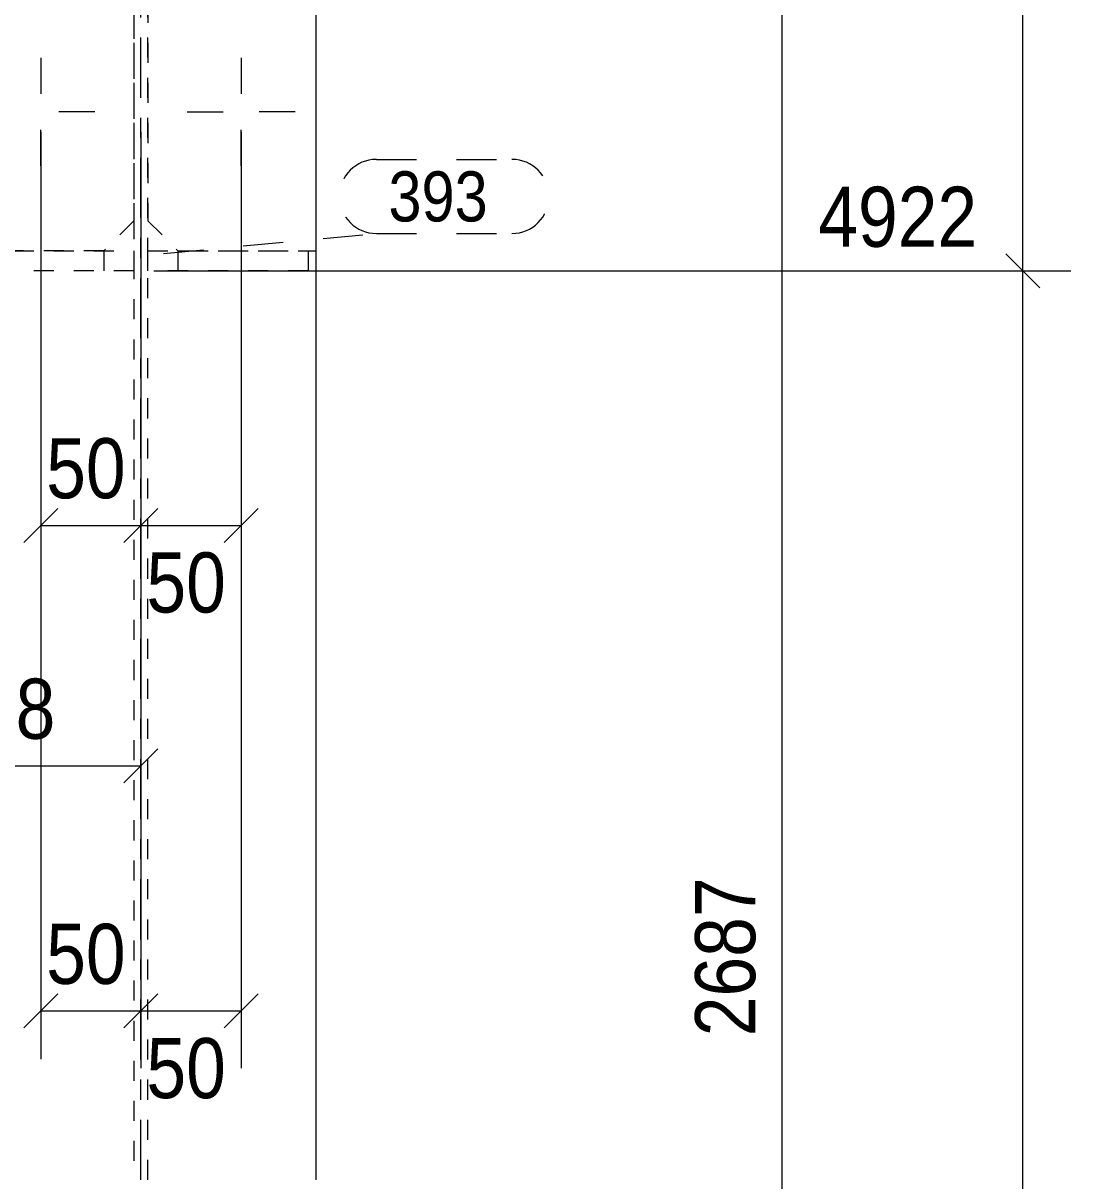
# Model space of a CAD drawing. Header units: millimetres. Extents: x 2 to 579, y 1 to 405.
# Drawn here: x 94.8 to 147.1, y 248.1 to 305.9 of the extents above; entities that cross this region are included whole.
import ezdxf

# ---------------------------------------------------------------- set-up
doc = ezdxf.new("R2010")
doc.units = ezdxf.units.MM
for name, pattern in [('XKITLINE00', [0]), ('XKITLINE01', [4, 1, -1, 1, -1]), ('XKITLINE02', [4, 2, -2]), ('XKITLINE03', [6, 3, -1, 1, -1])]:
    doc.linetypes.add(name, pattern=pattern)
for name, color, linetype, lineweight in [('Bolt', 3, 'Continuous', 0), ('Dimensions', 7, 'Continuous', 0), ('Part', 2, 'Continuous', 0), ('PartMark', 7, 'Continuous', 0)]:
    doc.layers.add(name, color=color, linetype=linetype, lineweight=lineweight)
doc.styles.add('ARIAL', font='ARIAL.TTF')

# ---------------------------------------------------------------- blocks, each defined once
blk = doc.blocks.new('*A16')
at = {"layer": 'Bolt', "color": 3, "linetype": 'XKITLINE00', "lineweight": 0}
for p, q in [((95.686, 304.179), (95.686, 302.381)), ((105.686, 304.179), (105.686, 302.381)), ((98.386, 301.479), (96.588, 301.479)), ((102.986, 301.479), (104.784, 301.479)), ((108.386, 301.479), (106.588, 301.479)), ((95.686, 298.779), (95.686, 300.577)), ((105.686, 298.779), (105.686, 300.577))]:
    blk.add_line(p, q, dxfattribs=at)
blk = doc.blocks.new('*A21')
at = {"layer": 'Part', "color": 7, "linetype": 'XKITLINE03', "lineweight": 0}
blk.add_line((100.686, 248.183), (100.686, 370.396), dxfattribs=at)
at = {"layer": 'Part', "color": 7, "linetype": 'XKITLINE01', "lineweight": 0}
for p, q in [((100.336, 362.125), (100.336, 248.183)), ((101.036, 248.183), (101.036, 362.125))]:
    blk.add_line(p, q, dxfattribs=at)
at = {"layer": 'Part', "color": 2, "linetype": 'XKITLINE00', "lineweight": 0}
blk.add_line((109.436, 248.183), (109.436, 358.55), dxfattribs=at)
blk = doc.blocks.new('*A22')
at = {"layer": 'Part', "color": 7, "linetype": 'XKITLINE01', "lineweight": 0}
for p, q in [((101.036, 294.543), (109.036, 294.543)), ((101.036, 293.543), (101.036, 294.543)), ((102.536, 294.543), (102.536, 293.543)), ((109.036, 294.543), (109.036, 293.543)), ((109.036, 293.543), (101.036, 293.543))]:
    blk.add_line(p, q, dxfattribs=at)
blk = doc.blocks.new('*A23')
at = {"layer": 'Part', "color": 7, "linetype": 'XKITLINE01', "lineweight": 0}
for p, q in [((92.336, 293.543), (92.336, 294.543)), ((92.336, 294.543), (100.336, 294.543)), ((98.836, 294.543), (98.836, 293.543)), ((100.336, 294.543), (100.336, 293.543)), ((100.336, 293.543), (92.336, 293.543))]:
    blk.add_line(p, q, dxfattribs=at)
blk = doc.blocks.new('*A26')
at = {"layer": 'Part', "color": 7, "linetype": 'XKITLINE01', "lineweight": 0}
for p, q in [((109.436, 294.543), (109.436, 360.422)), ((101.036, 358.922), (101.036, 296.043)), ((101.036, 296.043), (102.536, 294.543)), ((102.536, 294.543), (109.436, 294.543))]:
    blk.add_line(p, q, dxfattribs=at)
blk = doc.blocks.new('*A27')
at = {"layer": 'Part', "color": 7, "linetype": 'XKITLINE01', "lineweight": 0}
for p, q in [((100.335, 358.922), (100.335, 296.043)), ((100.335, 296.043), (98.835, 294.543)), ((98.835, 294.543), (91.935, 294.543))]:
    blk.add_line(p, q, dxfattribs=at)
blk = doc.blocks.new('*A72')
at = {"layer": 'Dimensions', "color": 7, "linetype": 'XKITLINE00', "lineweight": 0}
for p, q in [((86.935, 303.901), (86.935, 266.443)), ((100.686, 300.479), (100.686, 266.443)), ((87.784, 269.692), (86.087, 267.995)), ((101.534, 269.692), (99.837, 267.995)), ((86.935, 268.843), (100.686, 268.843))]:
    blk.add_line(p, q, dxfattribs=at)
at = {"layer": 'Dimensions', "color": 3}
for p in [(86.935, 268.843), (100.686, 268.843)]:
    blk.add_point(p, dxfattribs=at)
at = {"layer": 'Dimensions', "color": 3, "style": 'ARIAL', "width": 0.85}
blk.add_text('138', height=3, dxfattribs=at).set_placement((90.473, 270.193))
blk = doc.blocks.new('*A73')
at = {"layer": 'Dimensions', "color": 7, "linetype": 'XKITLINE00', "lineweight": 0}
for p, q in [((95.686, 300.479), (95.686, 254.21)), ((100.686, 300.479), (100.686, 254.21)), ((96.534, 257.459), (94.837, 255.762)), ((101.534, 257.459), (99.837, 255.762)), ((95.686, 256.61), (100.686, 256.61))]:
    blk.add_line(p, q, dxfattribs=at)
at = {"layer": 'Dimensions', "color": 3}
for p in [(95.686, 256.61), (100.686, 256.61)]:
    blk.add_point(p, dxfattribs=at)
at = {"layer": 'Dimensions', "color": 3, "style": 'ARIAL', "width": 0.85}
blk.add_text('50', height=3, dxfattribs=at).set_placement((95.961, 257.96))
blk = doc.blocks.new('*A74')
at = {"layer": 'Dimensions', "color": 7, "linetype": 'XKITLINE00', "lineweight": 0}
for p, q in [((100.686, 300.479), (100.686, 253.76)), ((105.686, 300.479), (105.686, 253.76)), ((101.534, 257.459), (99.837, 255.762)), ((106.534, 257.459), (104.837, 255.762)), ((100.686, 256.61), (105.686, 256.61))]:
    blk.add_line(p, q, dxfattribs=at)
at = {"layer": 'Dimensions', "color": 3}
for p in [(100.686, 256.61), (105.686, 256.61)]:
    blk.add_point(p, dxfattribs=at)
at = {"layer": 'Dimensions', "color": 3, "style": 'ARIAL', "width": 0.85}
blk.add_text('50', height=3, dxfattribs=at).set_placement((100.961, 252.26))
blk = doc.blocks.new('*A75')
at = {"layer": 'Dimensions', "color": 7, "linetype": 'XKITLINE00', "lineweight": 0}
for p, q in [((95.686, 300.479), (95.686, 278.443)), ((100.686, 300.479), (100.686, 278.443)), ((96.534, 281.692), (94.837, 279.995)), ((101.534, 281.692), (99.837, 279.995)), ((95.686, 280.843), (100.686, 280.843))]:
    blk.add_line(p, q, dxfattribs=at)
at = {"layer": 'Dimensions', "color": 3}
for p in [(95.686, 280.843), (100.686, 280.843)]:
    blk.add_point(p, dxfattribs=at)
at = {"layer": 'Dimensions', "color": 3, "style": 'ARIAL', "width": 0.85}
blk.add_text('50', height=3, dxfattribs=at).set_placement((95.961, 282.193))
blk = doc.blocks.new('*A76')
at = {"layer": 'Dimensions', "color": 7, "linetype": 'XKITLINE00', "lineweight": 0}
for p, q in [((100.686, 300.479), (100.686, 277.993)), ((105.686, 300.479), (105.686, 277.993)), ((101.534, 281.692), (99.837, 279.995)), ((106.534, 281.692), (104.837, 279.995)), ((100.686, 280.843), (105.686, 280.843))]:
    blk.add_line(p, q, dxfattribs=at)
at = {"layer": 'Dimensions', "color": 3}
for p in [(100.686, 280.843), (105.686, 280.843)]:
    blk.add_point(p, dxfattribs=at)
at = {"layer": 'Dimensions', "color": 3, "style": 'ARIAL', "width": 0.85}
blk.add_text('50', height=3, dxfattribs=at).set_placement((100.961, 276.493))
blk = doc.blocks.new('*A81')
at = {"layer": 'Dimensions', "color": 7, "linetype": 'XKITLINE00', "lineweight": 0}
for p, q in [((143.837, 294.392), (145.534, 292.695)), ((101.336, 293.543), (147.086, 293.543)), ((144.686, 79.403), (144.686, 293.543))]:
    blk.add_line(p, q, dxfattribs=at)
at = {"layer": 'Dimensions', "color": 3}
blk.add_point((144.686, 293.543), dxfattribs=at)
at = {"layer": 'Dimensions', "color": 3, "style": 'ARIAL', "width": 0.85}
blk.add_text('4922', height=3, dxfattribs=at).set_placement((134.485, 294.743))
blk = doc.blocks.new('*A82')
at = {"layer": 'Dimensions', "color": 7, "linetype": 'XKITLINE00', "lineweight": 0}
for p, q in [((144.686, 293.543), (144.686, 362.241)), ((143.837, 294.392), (145.534, 292.695)), ((101.336, 293.543), (147.086, 293.543))]:
    blk.add_line(p, q, dxfattribs=at)
at = {"layer": 'Dimensions', "color": 3}
blk.add_point((144.686, 293.543), dxfattribs=at)
blk = doc.blocks.new('*A92')
at = {"layer": 'Dimensions', "color": 7, "linetype": 'XKITLINE00', "lineweight": 0}
blk.add_line((132.686, 201.223), (132.686, 318.376), dxfattribs=at)
at = {"layer": 'Dimensions', "color": 3, "style": 'ARIAL', "width": 0.85}
blk.add_text('2687', height=3, rotation=90.00021, dxfattribs=at).set_placement((131.336, 255.349))
blk = doc.blocks.new('*A104')
at = {"layer": 'PartMark', "color": 7, "linetype": 'XKITLINE02', "lineweight": 0}
for p, q in [((112.436, 299.108), (119.199, 299.108)), ((101.81, 294.411), (112.436, 295.408)), ((112.436, 295.408), (119.199, 295.408))]:
    blk.add_line(p, q, dxfattribs=at)
for centre, start, end in [((112.436, 297.258), 90, 270), ((119.199, 297.258), 270, 90)]:
    blk.add_arc(centre, 1.85, start, end, dxfattribs=at)
at = {"layer": 'PartMark', "color": 3, "style": 'ARIAL', "width": 0.85}
blk.add_text('393', height=2.5, dxfattribs=at).set_placement((113.036, 296.008))

msp = doc.modelspace()

# ---------------------------------------------------------------- block references
at = {"lineweight": 0}
for name in ['*A82', '*A27', '*A16', '*A26', '*A92', '*A72', '*A73', '*A75', '*A74', '*A76', '*A104', '*A81', '*A23', '*A22']:
    msp.add_blockref(name, (0, 0), dxfattribs=at)
at = {"layer": 'Part', "lineweight": 0}
msp.add_blockref('*A21', (0, 0), dxfattribs=at)

doc.saveas('drawing.dxf')
